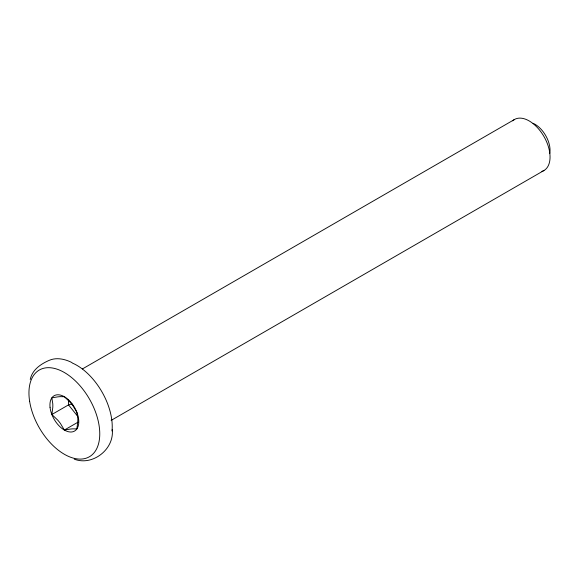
<?xml version="1.0" encoding="UTF-8"?>
<svg xmlns="http://www.w3.org/2000/svg" width="579" height="579" viewBox="0 0 579 579"><rect width="100%" height="100%" fill="white"/><g stroke="black" fill="none" stroke-linecap="round" stroke-linejoin="round"><path stroke-width="0.87" d="M112.239 429.517C114.533 449.159 92.604 466.319 74.25 459.147M51.857 414.506L52.776 407.551A35.587 20.547 -60 0 0 52.776 403.751L51.857 397.845L57.596 396.89A35.587 7.52 -21.2 0 1 60.448 396.637L64.356 396.731L70.095 402.202A35.587 28.067 35.1 0 1 72.94 405.749L76.855 412.277L77.767 418.183A35.587 20.547 -60 0 1 77.767 421.982L76.855 428.938L72.94 428.844A35.587 7.52 -21.2 0 0 70.095 429.097L64.356 430.052L60.448 423.524A35.587 28.067 35.1 0 0 57.596 419.978L51.857 414.506L68.525 404.887L71.991 403.903M30.238 379.484C32.171 369.8 40.856 363.938 49.338 360.297C56.655 357.171 65.014 359.081 71.854 362.526M82.471 368.917L514.492 119.498M64.356 430.052L77.991 422.185M111.146 420.39L543.949 170.508M77.76 416.381L68.525 404.887L68.525 399.626M72.209 362.99A50.069 28.907 60 0 1 112.029 430.957M512.697 120.823A29.457 17.008 60 0 1 543.949 136.499A29.457 17.008 60 0 1 541.901 171.406M533.1 123.341A21.206 12.239 60 0 1 549.76 153.5M50.047 407.305L49.96 406.169A20.41 11.783 60 0 1 70.457 401.812A20.41 11.783 60 0 1 72.889 431.753A20.41 11.783 60 0 1 50.047 407.305M29.63 401.319A50.069 28.907 60 0 0 87.704 457.605A50.069 28.907 60 0 0 75.74 381.25A50.069 28.907 60 0 0 29.63 401.319"/></g></svg>
